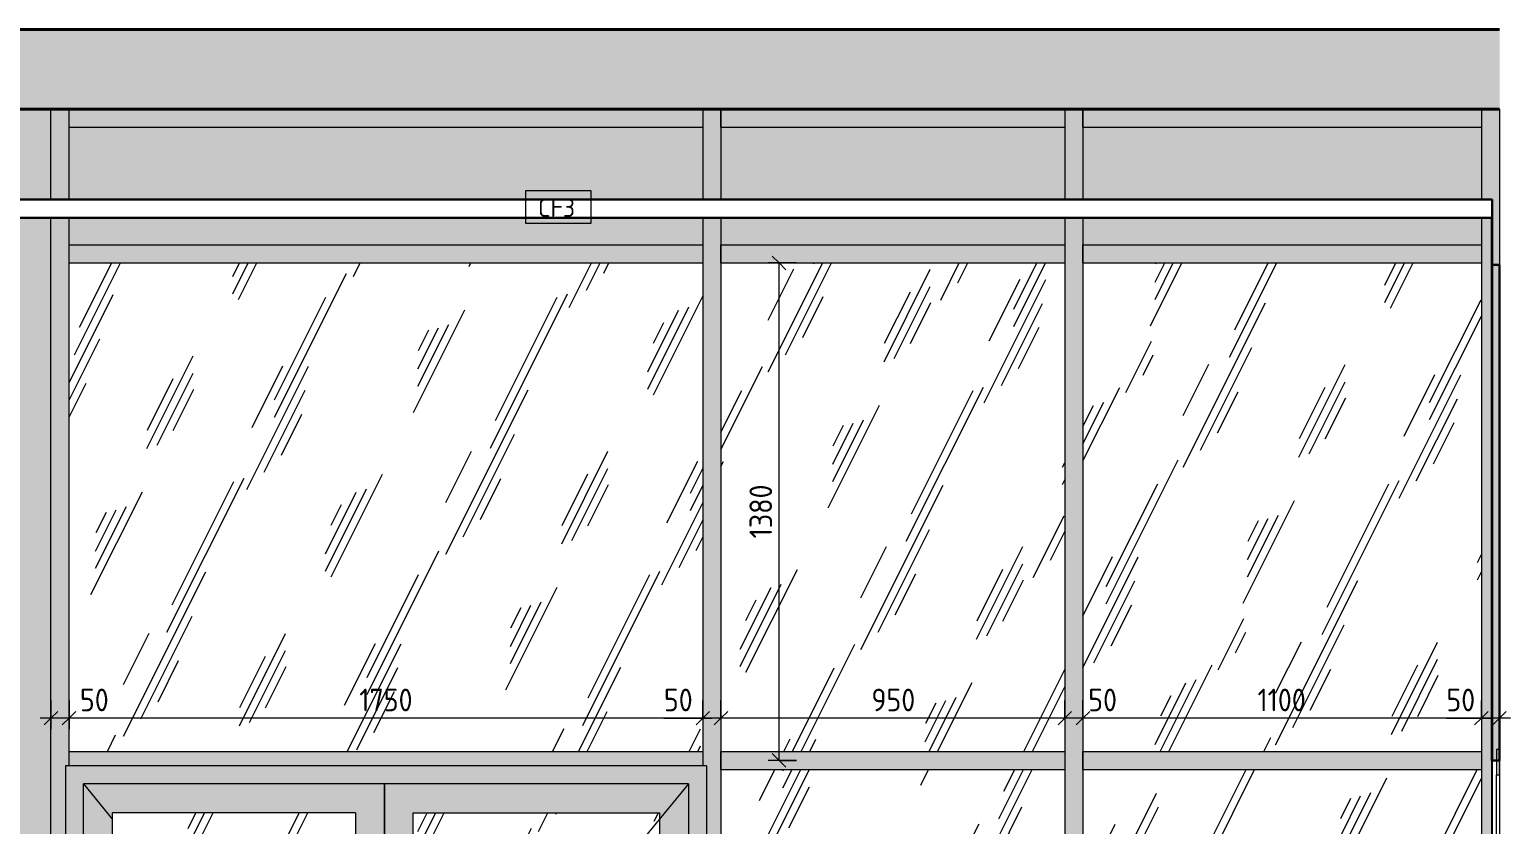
# Model space of a CAD drawing. Header units: millimetres. Extents: x 855 to 84199, y -1987 to 21700.
# Drawn here: x 62152 to 66243, y 1923 to 4120 of the extents above; entities that cross this region are included whole.
import ezdxf

# ---------------------------------------------------------------- set-up
doc = ezdxf.new("R2010")
doc.units = ezdxf.units.MM
for name, color, linetype, lineweight in [('A-ANNO-DIMS', 7, 'Continuous', 9), ('A-ANNO-DIMS-25', 7, 'Continuous', 9), ('A-CLNG-IDEN', 7, 'Continuous', 9), ('A-DOOR', 7, 'Continuous', 9), ('A-DOOR-FRAM-1', 7, 'Continuous', 9), ('A-DOOR-FRAM-2', 7, 'Continuous', 18), ('A-GLAZ-CURT', 7, 'Continuous', 9), ('A-GLAZ-CWMG', 7, 'Continuous', 9), ('A-WALL-PATT', 7, 'Continuous', 9), ('I-WALL', 7, 'Continuous', 9)]:
    doc.layers.add(name, color=color, linetype=linetype, lineweight=lineweight)
for name, color, linetype, lineweight, true_color in [('A-CLNG-FNSH-1', 7, 'Continuous', 30, 0x3c3c3c), ('A-DOOR-GLAZ', 7, 'Continuous', 9, 0x8080ff), ('A-FLOR-1', 7, 'Continuous', 9, 0x787878), ('A-FLOR-FNSH-1', 7, 'Continuous', 40, 0x3c3c3c), ('A-WALL-4', 7, 'Continuous', 30, 0x3c3c3c), ('A-WALL-FNSH-3', 7, 'Continuous', 30, 0x3c3c3c), ('I-WALL-1', 7, 'Continuous', 9, 0x787878)]:
    doc.layers.add(name, color=color, linetype=linetype, lineweight=lineweight, true_color=true_color)
doc.styles.add('GOST Common_6', font='GOST_Common.ttf', dxfattribs={"height": 50})
doc.styles.add('ISOCPEUR_2', font='isocpeur.ttf', dxfattribs={"width": 0.9, "height": 62.5})
doc.dimstyles.new('ISO-2_5_0_9К_БОЛЬШОЙ_1', dxfattribs={"dimscale": 304.8, "dimtxt": 62.248823, "dimasz": 0.123031, "dimexe": 0.098425, "dimexo": 0.246063, "dimgap": 0, "dimtad": 1, "dimdec": 0, "dimrnd": 10, "dimzin": 0, "dimdsep": 46, "dimtxsty": 'ISOCPEUR_2', "dimblk1": 'OBLIQUE', "dimblk2": 'OBLIQUE', "dimsah": 1, "dimcen": 0.09, "dimdle": 0.098425, "dimazin": 0, "dimtfac": 1, "dimtdec": 4, "dimtix": 1, "dimtmove": 0, "dimatfit": 3, "dimfxl": 1, "dimtvp": 1, "dimtolj": 1, "dimtzin": 0, "dimarcsym": 2})
doc.dimstyles.new('ISO-2_5_0_9К_БОЛЬШОЙ_2', dxfattribs={"dimscale": 304.8, "dimtxt": 62.248823, "dimasz": 0.123031, "dimexe": 0.098425, "dimexo": 0.246063, "dimgap": 0, "dimtad": 1, "dimdec": 0, "dimrnd": 10, "dimzin": 0, "dimdsep": 46, "dimtxsty": 'ISOCPEUR_2', "dimblk1": 'OBLIQUE', "dimblk2": 'OBLIQUE', "dimsah": 1, "dimcen": 0.09, "dimdle": 0.098425, "dimazin": 0, "dimtfac": 1, "dimtdec": 4, "dimtix": 1, "dimtmove": 1, "dimatfit": 3, "dimfxl": 1, "dimtvp": 1, "dimtolj": 1, "dimtzin": 0, "dimarcsym": 2})
pattern_1 = [(63.435, (-104431.4, 31.75), (-255.58, 766.75), [317.5, -190.5, 317.5, -190.5, -403.903]), (63.435, (-104431.4, 31.75), (-255.58, 766.75), [-1016, 127, -276.9]), (63.435, (-104447.3, 47.6), (-255.58, 766.75), [254, -317.5, 190.5, -190.5, -467.403]), (63.435, (-104447.3, 47.6), (-255.58, 766.75), [-952.5, 222.25, -245.15]), (63.435, (-104447.3, 95.25), (-255.58, 766.75), [190.5, -381, 127, -190.5, -530.903]), (63.435, (-104447.3, 95.25), (-255.58, 766.75), [-889, 285.75, -245.15]), (63.435, (-104399.65, 47.6), (-255.58, 766.75), [190.5, -381, 158.75, -6404.65]), (63.435, (-104352, 95.25), (-255.58, 766.75), [95.25, -476.25, 63.5, -6499.9]), (63.435, (-104431.4, 174.6), (-255.58, 766.75), [63.5, -476.25, 63.5, -254, -562.653]), (63.435, (-104431.4, 174.6), (-255.58, 766.75), [-857.25, 158.75, -403.9]), (63.435, (-104145.65, 127), (-255.58, 766.75), [317.5, -476.25, 381, -251.5]), (63.435, (-104145.65, 79.4), (-255.58, 766.75), [444.5, -317.5, 476.25, -188]), (63.435, (-104113.9, 95.25), (-255.58, 766.75), [508, -254, 381, -276.9]), (63.435, (-104066.3, 142.9), (-255.58, 766.75), [317.5, -444.5, 254, -403.9]), (63.435, (-104113.9, 238.1), (-255.58, 766.75), [158.75, -635, 190.5, -435.65]), (63.435, (-104018.65, 190.5), (-255.58, 766.75), [127, -635, 127, -530.9])]

# ---------------------------------------------------------------- blocks, each defined once
blk = doc.blocks.new('110_Дверь_СКБ_1Ст_Внутренняя1 - Д-4 1100x2100h_су мгн-31800557-Развертка 1_60-3')
at = {"layer": 'A-DOOR-FRAM-1'}
for p, q in [((-101406, 2), (-101406, 2060)), ((-101398, 2050), (-101398, 14))]:
    blk.add_line(p, q, dxfattribs=at)
at = {"layer": 'A-DOOR-FRAM-2'}
for p, q in [((-101406, 2130), (-101406, 2060)), ((-101398, 2130), (-101406, 2130)), ((-101398, 2060), (-101398, 2130)), ((-101397.7, 2100), (-101398, 2100)), ((-101398, 2100), (-101398, 2050)), ((-101406, 2060), (-101398, 2060)), ((-101398, 2050), (-101397.7, 2050)), ((-101397.7, 14), (-101398, 14)), ((-101398, 14), (-101398, 0)), ((-101398, 0), (-101397.7, 0))]:
    blk.add_line(p, q, dxfattribs=at)
blk = doc.blocks.new('Дверь_Витражная_остекление_ - ВВ-11 остекление-32352627-Развертка 1_60-3')
at = {"layer": 'A-DOOR'}
blk.add_hatch(color=256, dxfattribs=at).paths.add_polyline_path([(-105310, 0), (-105310, 2035), (-103639, 2035), (-103639, 0), (-103589, 0), (-103589, 2085), (-105360, 2085), (-105360, 0), (-105350, 0)])
h = blk.add_hatch(color=256, dxfattribs=at)
h.paths.add_polyline_path([(-105230, 0), (-105216.2, 0), (-105216.2, 2), (-104479, 2), (-104479, 2035), (-105310, 2035), (-105310, 0)])
h.paths.add_polyline_path([(-104983.6, 150), (-105230, 150), (-105230, 1955), (-104559, 1955), (-104559, 150), (-104727.5, 150)])
h.paths.add_polyline_path([(-104533.1, 770), (-104539, 770), (-104539, 820), (-104534, 820), (-104534, 1177.5), (-104539, 1177.5), (-104539, 1227.5), (-104499, 1227.5), (-104499, 1177.5), (-104504, 1177.5), (-104504, 820), (-104499, 820), (-104499, 770), (-104532.7, 770)])
h = blk.add_hatch(color=256, dxfattribs=at)
h.paths.add_polyline_path([(-103639, 0), (-103639, 2035), (-104479, 2035), (-104479, 2), (-103658, 2), (-103658, 0)])
h.paths.add_polyline_path([(-104399, 150), (-104399, 1955), (-103719, 1955), (-103719, 150), (-104215.2, 150)])
h.paths.add_polyline_path([(-104439, 770), (-104459, 770), (-104459, 820), (-104454, 820), (-104454, 1177.5), (-104459, 1177.5), (-104459, 1227.5), (-104419, 1227.5), (-104419, 1177.5), (-104424, 1177.5), (-104424, 820), (-104419, 820), (-104419, 770), (-104433.8, 770)])
h = blk.add_hatch(dxfattribs=at)
h.set_pattern_fill('FP_32', color=256, style=0, pattern_type=2)
h.set_pattern_definition(pattern_1)
h.paths.add_polyline_path([(-104983.6, 150), (-104559, 150), (-104559, 1955), (-105230, 1955), (-105230, 150)])
h = blk.add_hatch(dxfattribs=at)
h.set_pattern_fill('FP_32', color=256, style=0, pattern_type=2)
h.set_pattern_definition(pattern_1)
h.paths.add_polyline_path([(-104215.2, 150), (-103719, 150), (-103719, 1955), (-104399, 1955), (-104399, 150)])
for p, q in [((-105360, 2085), (-105360, 0)), ((-103589, 2085), (-105360, 2085)), ((-103589, 2085), (-103589, 0)), ((-105310, 0), (-105310, 2035)), ((-104479, 2035), (-105310, 2035)), ((-105310, 2035), (-105230, 1937)), ((-104479, 2035), (-104479, 2)), ((-103639, 2035), (-104479, 2035)), ((-104479, 2), (-104479, 2035)), ((-103639, 2035), (-104424, 1084.1)), ((-103639, 2035), (-103639, 0)), ((-104399, 150), (-104399, 1955)), ((-104399, 1955), (-103719, 1955)), ((-103719, 1955), (-103719, 150)), ((-104539, 1227.5), (-104539, 1200)), ((-104539, 1227.5), (-104499, 1227.5)), ((-104499, 1200), (-104499, 1227.5)), ((-104459, 1227.5), (-104459, 1200)), ((-104419, 1227.5), (-104459, 1227.5)), ((-104419, 1200), (-104419, 1227.5)), ((-104499, 1200), (-104539, 1200)), ((-104539, 1200), (-104539, 1177.5)), ((-104534, 1200), (-104534, 800)), ((-104504, 800), (-104504, 1200)), ((-104499, 1177.5), (-104499, 1200)), ((-104419, 1200), (-104459, 1200)), ((-104459, 1200), (-104459, 1177.5)), ((-104454, 1200), (-104454, 800)), ((-104424, 800), (-104424, 1200)), ((-104419, 1177.5), (-104419, 1200)), ((-104539, 1177.5), (-104534, 1177.5)), ((-104504, 1177.5), (-104499, 1177.5)), ((-104459, 1177.5), (-104454, 1177.5)), ((-104424, 1177.5), (-104419, 1177.5)), ((-104559, 1115.5), (-104534, 1084.8)), ((-104504, 1048.1), (-104479, 1017.5)), ((-104454, 1047.8), (-104479, 1017.5)), ((-104479, 1017.5), (-104504, 986.9)), ((-104479, 1017.5), (-104454, 987.2)), ((-104534, 950.2), (-104559, 919.5)), ((-104424, 950.9), (-103639, 0)), ((-104539, 797.5), (-104539, 820)), ((-104539, 820), (-104534, 820)), ((-104504, 820), (-104499, 820)), ((-104499, 820), (-104499, 797.5)), ((-104459, 797.5), (-104459, 820)), ((-104459, 820), (-104454, 820)), ((-104424, 820), (-104419, 820)), ((-104419, 820), (-104419, 797.5)), ((-104539, 797.5), (-104539, 770)), ((-104539, 797.5), (-104499, 797.5)), ((-104504, 800), (-104534, 800)), ((-104499, 770), (-104499, 797.5)), ((-104459, 797.5), (-104459, 770)), ((-104459, 797.5), (-104419, 797.5)), ((-104424, 800), (-104454, 800)), ((-104419, 770), (-104419, 797.5)), ((-104499, 770), (-104539, 770)), ((-104419, 770), (-104459, 770)), ((-105187.5, 150), (-105310, 0)), ((-103719, 150), (-104399, 150))]:
    blk.add_line(p, q, dxfattribs=at)
at = {"layer": 'A-DOOR-GLAZ'}
for p, q in [((-104559, 1955), (-105230, 1955)), ((-105230, 150), (-105230, 1955)), ((-104559, 1955), (-104559, 150)), ((-104559, 150), (-105230, 150))]:
    blk.add_line(p, q, dxfattribs=at)
blk = doc.blocks.new('Прямоугольный импост - Импост структурный с накладкой - 160мм Темный-32352611-Развертка 1_60-3')
at = {"layer": 'A-GLAZ-CWMG'}
blk.add_hatch(color=256, dxfattribs=at).paths.add_polyline_path([(-102548.999961, 3850), (-101447.999961, 3850), (-101447.999961, 3900), (-102548.999961, 3900), (-102548.999961, 3860)])
for p, q in [((-102548.999961, 3850), (-102548.999961, 3900)), ((-101447.999961, 3900), (-101447.999961, 3850)), ((-102548.999961, 3850), (-101447.999961, 3850))]:
    blk.add_line(p, q, dxfattribs=at)
blk = doc.blocks.new('Прямоугольный импост - Импост структурный с накладкой - 160мм Темный-30756008-Развертка 1_60-3')
at = {"layer": 'A-GLAZ-CWMG'}
blk.add_hatch(color=256, dxfattribs=at).paths.add_polyline_path([(-101437.999961, 2), (-101433.999961, 2), (-101433.999961, 100), (-101418.999961, 100), (-101418.999961, 859), (-101429.999961, 859), (-101429.999961, 941), (-101418.999961, 941), (-101418.999961, 2100), (-101447.999961, 2100), (-101447.999961, 2)])
blk.add_line((-101447.999961, 2100), (-101447.999961, 2), dxfattribs=at)
blk = doc.blocks.new('Прямоугольный импост - Импост структурный с накладкой - 160мм Темный-32352606-Развертка 1_60-3')
at = {"layer": 'A-GLAZ-CWMG'}
h = blk.add_hatch(color=256, dxfattribs=at)
h.paths.add_polyline_path([(-105360, 3500), (-105350, 3500), (-105350, 3600), (-105400, 3600), (-105400, 3500)])
h.paths.add_polyline_path([(-105350, 3650), (-105350, 3900), (-105400, 3900), (-105400, 3650), (-105360, 3650)])
for p, q in [((-105350, 3650), (-105350, 3900)), ((-105350, 3500), (-105350, 3600))]:
    blk.add_line(p, q, dxfattribs=at)
blk = doc.blocks.new('Системная панель - Стекло - 40мм-32352622-Развертка 1_60-3')
at = {"layer": 'A-GLAZ-CURT'}
h = blk.add_hatch(dxfattribs=at)
h.set_pattern_fill('FP_32', color=256, style=0, pattern_type=2)
h.set_pattern_definition(pattern_1)
h.paths.add_polyline_path([(-102599, 50), (-102599, 2075), (-103549, 2075), (-103549, 50), (-103446.8, 50)])
blk = doc.blocks.new('Прямоугольный импост - Импост структурный с накладкой - 160мм Темный-32352617-Развертка 1_60-3')
at = {"layer": 'A-GLAZ-CWMG'}
blk.add_hatch(color=256, dxfattribs=at).paths.add_polyline_path([(-105350, 3850), (-103598.999961, 3850), (-103598.999961, 3900), (-105350, 3900), (-105350, 3860)])
for p, q in [((-105350, 3850), (-105350, 3900)), ((-103598.999961, 3900), (-103598.999961, 3850)), ((-105350, 3850), (-103598.999961, 3850))]:
    blk.add_line(p, q, dxfattribs=at)
blk = doc.blocks.new('Прямоугольный импост - Импост структурный с накладкой - 160мм Темный-30755591-Развертка 1_60-3')
at = {"layer": 'A-GLAZ-CWMG'}
blk.add_hatch(color=256, dxfattribs=at).paths.add_polyline_path([(-103588.999961, 0), (-103548.999961, 0), (-103548.999961, 2100), (-103598.999961, 2100), (-103598.999961, 2085), (-103588.999961, 2085), (-103588.999961, 150)])
for p, q in [((-103598.999961, 2100), (-103598.999961, 2085)), ((-103548.999961, 2100), (-103548.999961, 0))]:
    blk.add_line(p, q, dxfattribs=at)
blk = doc.blocks.new('Системная панель - Стекло - 40мм-32352614-Развертка 1_60-3')
at = {"layer": 'A-GLAZ-CURT'}
h = blk.add_hatch(dxfattribs=at)
h.set_pattern_fill('FP_32', color=256, style=0, pattern_type=2)
h.set_pattern_definition(pattern_1)
h.paths.add_polyline_path([(-102549, 50), (-101448, 50), (-101448, 2075), (-102549, 2075), (-102549, 2059.8)])
blk = doc.blocks.new('Прямоугольный импост - Импост структурный с накладкой - 160мм Темный-32352619-Развертка 1_60-3')
at = {"layer": 'A-GLAZ-CWMG'}
blk.add_hatch(color=256, dxfattribs=at).paths.add_polyline_path([(-103446.8, 3850), (-102599, 3850), (-102599, 3900), (-103549, 3900), (-103549, 3850)])
for p, q in [((-103549, 3850), (-103549, 3900)), ((-102599, 3900), (-102599, 3850)), ((-103549, 3850), (-102599, 3850))]:
    blk.add_line(p, q, dxfattribs=at)
blk = doc.blocks.new('Прямоугольный импост - Импост структурный с накладкой - 160мм Темный-V9-Развертка 1_60-3')
at = {"layer": 'A-GLAZ-CWMG'}
blk.add_hatch(color=256, dxfattribs=at).paths.add_polyline_path([(-102598.999961, 0), (-102548.999961, 0), (-102548.999961, 2100), (-102598.999961, 2100), (-102598.999961, 40)])
for p, q in [((-102598.999961, 2100), (-102598.999961, 0)), ((-102548.999961, 2100), (-102548.999961, 0))]:
    blk.add_line(p, q, dxfattribs=at)
blk = doc.blocks.new('Системная панель - Стекло - 40мм-32352623-Развертка 1_60-3')
at = {"layer": 'A-GLAZ-CURT'}
h = blk.add_hatch(dxfattribs=at)
h.set_pattern_fill('FP_32', color=256, style=0, pattern_type=2)
h.set_pattern_definition(pattern_1)
h.paths.add_polyline_path([(-105350, 2125), (-103599, 2125), (-103599, 3475), (-105350, 3475), (-105350, 3089.9)])
blk = doc.blocks.new('Системная панель - Стекло - 40мм-32352624-Развертка 1_60-3')
at = {"layer": 'A-GLAZ-CURT'}
h = blk.add_hatch(dxfattribs=at)
h.set_pattern_fill('FP_32', color=256, style=0, pattern_type=2)
h.set_pattern_definition(pattern_1)
h.paths.add_polyline_path([(-102599, 2125), (-102599, 3475), (-103549, 3475), (-103549, 2125), (-103446.8, 2125)])
blk = doc.blocks.new('Системная панель - Стекло - 40мм-32352615-Развертка 1_60-3')
at = {"layer": 'A-GLAZ-CURT'}
h = blk.add_hatch(dxfattribs=at)
h.set_pattern_fill('FP_32', color=256, style=0, pattern_type=2)
h.set_pattern_definition(pattern_1)
h.paths.add_polyline_path([(-101447.999961, 2125), (-101447.999961, 3475), (-102548.999961, 3475), (-102548.999961, 2125)])
blk = doc.blocks.new('Прямоугольный импост - Импост структурный с накладкой - 160мм Темный-V13-Развертка 1_60-3')
at = {"layer": 'A-GLAZ-CWMG'}
h = blk.add_hatch(color=256, dxfattribs=at)
h.paths.add_polyline_path([(-101419, 2100), (-101419, 3500), (-101448, 3500), (-101448, 2100), (-101438, 2100)])
h.paths.add_polyline_path([(-101418, 3470), (-101398, 3470), (-101398, 3500), (-101418, 3500), (-101418, 3497.5)])
blk.add_line((-101448, 3500), (-101448, 2100), dxfattribs=at)
blk = doc.blocks.new('Прямоугольный импост - Импост структурный с накладкой - 160мм Темный-32348142-Развертка 1_60-3')
at = {"layer": 'A-GLAZ-CWMG'}
blk.add_hatch(color=256, dxfattribs=at).paths.add_polyline_path([(-105400, 0), (-105360, 0), (-105360, 2085), (-105350, 2085), (-105350, 2100), (-105400, 2100), (-105400, 100)])
blk.add_line((-105350, 2085), (-105350, 2100), dxfattribs=at)
blk = doc.blocks.new('Прямоугольный импост - Импост структурный с накладкой - 160мм Темный-32352620-Развертка 1_60-3')
at = {"layer": 'A-GLAZ-CWMG'}
blk.add_hatch(color=256, dxfattribs=at).paths.add_polyline_path([(-103598.999961, 2085), (-103598.999961, 2125), (-105350, 2125), (-105350, 2085), (-103638.999961, 2085)])
for p, q in [((-105350, 2085), (-105350, 2125)), ((-105350, 2125), (-103598.999961, 2125)), ((-103598.999961, 2125), (-103598.999961, 2085))]:
    blk.add_line(p, q, dxfattribs=at)
blk = doc.blocks.new('Прямоугольный импост - Импост структурный с накладкой - 160мм Темный-32352621-Развертка 1_60-3')
at = {"layer": 'A-GLAZ-CWMG'}
blk.add_hatch(color=256, dxfattribs=at).paths.add_polyline_path([(-102599, 2075), (-102599, 2125), (-103549, 2125), (-103549, 2075), (-103446.8, 2075)])
for p, q in [((-103549, 2075), (-103549, 2125)), ((-103549, 2125), (-102599, 2125)), ((-102599, 2125), (-102599, 2075)), ((-103549, 2075), (-102599, 2075))]:
    blk.add_line(p, q, dxfattribs=at)
blk = doc.blocks.new('Прямоугольный импост - Импост структурный с накладкой - 160мм Темный-32352613-Развертка 1_60-3')
at = {"layer": 'A-GLAZ-CWMG'}
blk.add_hatch(color=256, dxfattribs=at).paths.add_polyline_path([(-101447.999961, 2075), (-101447.999961, 2125), (-102548.999961, 2125), (-102548.999961, 2075)])
for p, q in [((-102548.999961, 2075), (-102548.999961, 2125)), ((-102548.999961, 2125), (-101447.999961, 2125)), ((-101447.999961, 2125), (-101447.999961, 2075)), ((-102548.999961, 2075), (-101447.999961, 2075))]:
    blk.add_line(p, q, dxfattribs=at)
blk = doc.blocks.new('Прямоугольный импост - Импост структурный с накладкой - 160мм Темный-32352604-Развертка 1_60-3')
at = {"layer": 'A-GLAZ-CWMG'}
blk.add_hatch(color=256, dxfattribs=at).paths.add_polyline_path([(-113795.4, 2100), (-113795.4, 3500), (-113845.4, 3500), (-113845.4, 2100), (-113805.4, 2100)])
for p, q in [((-113845.4, 3500), (-113845.4, 2100)), ((-113795.4, 3500), (-113795.4, 2100))]:
    blk.add_line(p, q, dxfattribs=at)
blk = doc.blocks.new('Системная панель - Сэндвич - 40мм-32352625-Развертка 1_60-3')
at = {"layer": 'A-GLAZ-CURT'}
h = blk.add_hatch(color=256, dxfattribs=at)
h.paths.add_polyline_path([(-105350, 3525), (-103598.999961, 3525), (-103598.999961, 3600), (-105350, 3600)])
h.paths.add_polyline_path([(-105350, 3650), (-103598.999961, 3650), (-103598.999961, 3850), (-105350, 3850)])
blk = doc.blocks.new('Системная панель - Сэндвич - 40мм-32352626-Развертка 1_60-3')
at = {"layer": 'A-GLAZ-CURT'}
h = blk.add_hatch(color=256, dxfattribs=at)
h.paths.add_polyline_path([(-103549, 3525), (-102599, 3525), (-102599, 3600), (-103549, 3600)])
h.paths.add_polyline_path([(-103446.8, 3650), (-102599, 3650), (-102599, 3850), (-103549, 3850), (-103549, 3650)])
blk = doc.blocks.new('Системная панель - Сэндвич - 40мм-32352616-Развертка 1_60-3')
at = {"layer": 'A-GLAZ-CURT'}
h = blk.add_hatch(color=256, dxfattribs=at)
h.paths.add_polyline_path([(-101447.999961, 3525), (-101447.999961, 3600), (-102548.999961, 3600), (-102548.999961, 3525)])
h.paths.add_polyline_path([(-102548.999961, 3650), (-101447.999961, 3650), (-101447.999961, 3850), (-102548.999961, 3850)])
blk = doc.blocks.new('Прямоугольный импост - Импост структурный с накладкой - 160мм Темный-32352608-Развертка 1_60-3')
at = {"layer": 'A-GLAZ-CWMG'}
h = blk.add_hatch(color=256, dxfattribs=at)
h.paths.add_polyline_path([(-101397.999961, 3500), (-101397.999961, 3900), (-101447.999961, 3900), (-101447.999961, 3650), (-101417.999961, 3650), (-101417.999961, 3500)])
h.paths.add_polyline_path([(-101447.999961, 3500), (-101418.999961, 3500), (-101418.999961, 3600), (-101447.999961, 3600), (-101447.999961, 3515)])
for p, q in [((-101447.999961, 3900), (-101447.999961, 3650)), ((-101447.999961, 3600), (-101447.999961, 3500))]:
    blk.add_line(p, q, dxfattribs=at)
blk = doc.blocks.new('Прямоугольный импост - Импост структурный с накладкой - 160мм Темный-32352609-Развертка 1_60-3')
at = {"layer": 'A-GLAZ-CWMG'}
blk.add_hatch(color=256, dxfattribs=at).paths.add_polyline_path([(-105350, 2100), (-105350, 3500), (-105400, 3500), (-105400, 2100), (-105360, 2100)])
blk.add_line((-105350, 2100), (-105350, 3500), dxfattribs=at)
blk = doc.blocks.new('Прямоугольный импост - Импост структурный с накладкой - 160мм Темный-V14-Развертка 1_60-3')
at = {"layer": 'A-GLAZ-CWMG'}
blk.add_hatch(color=256, dxfattribs=at).paths.add_polyline_path([(-103598.999961, 3475), (-103598.999961, 3525), (-105350, 3525), (-105350, 3475)])
for p, q in [((-105350, 3475), (-105350, 3525)), ((-105350, 3525), (-103598.999961, 3525)), ((-103598.999961, 3525), (-103598.999961, 3475)), ((-105350, 3475), (-103598.999961, 3475))]:
    blk.add_line(p, q, dxfattribs=at)
blk = doc.blocks.new('Прямоугольный импост - Импост структурный с накладкой - 160мм Темный-32352605-Развертка 1_60-3')
at = {"layer": 'A-GLAZ-CWMG'}
h = blk.add_hatch(color=256, dxfattribs=at)
h.paths.add_polyline_path([(-103588.999961, 3500), (-103548.999961, 3500), (-103548.999961, 3600), (-103598.999961, 3600), (-103598.999961, 3500)])
h.paths.add_polyline_path([(-103548.999961, 3650), (-103548.999961, 3900), (-103598.999961, 3900), (-103598.999961, 3650), (-103558.999961, 3650)])
for p, q in [((-103598.999961, 3900), (-103598.999961, 3650)), ((-103548.999961, 3900), (-103548.999961, 3650)), ((-103598.999961, 3600), (-103598.999961, 3500)), ((-103548.999961, 3600), (-103548.999961, 3500))]:
    blk.add_line(p, q, dxfattribs=at)
blk = doc.blocks.new('М_потолков - Марка_ Имя типа-25382930-Развертка 1_60-3')
at = {"layer": 'A-CLNG-IDEN'}
for p, q in [((-116905.6, 3654.6), (-117086.8, 3654.6)), ((-117086.8, 3654.6), (-117086.8, 3565.2)), ((-116905.6, 3565.2), (-116905.6, 3654.6)), ((-117086.8, 3565.2), (-116905.6, 3565.2))]:
    blk.add_line(p, q, dxfattribs=at)
blk = doc.blocks.new('DIMBLOCK69-Развертка 1_60-3')
at = {"layer": 'A-ANNO-DIMS-25', "lineweight": 20}
for p, q in [((64222.3, 3475), (64203.5, 3493.8)), ((64222.3, 3475), (64241, 3456.2)), ((64222.3, 2100), (64203.5, 2118.8)), ((64222.3, 2100), (64241, 2081.2))]:
    blk.add_line(p, q, dxfattribs=at)
at = {"layer": 'A-ANNO-DIMS-25'}
for p, q in [((64270.7, 3475), (64192.3, 3475)), ((64222.3, 2100), (64222.3, 3475)), ((64222.3, 3475), (64270.7, 3475)), ((64270.7, 2100), (64192.3, 2100)), ((64222.3, 2100), (64270.7, 2100))]:
    blk.add_line(p, q, dxfattribs=at)
at = {"layer": 'A-ANNO-DIMS-25', "color": 0, "insert": (64140.6, 2713.9), "char_height": 62.5, "width": 176.691, "attachment_point": 1, "rotation": 90, "line_spacing_factor": 1.149209, "style": 'ISOCPEUR_2'}
blk.add_mtext('1380', dxfattribs=at)
blk = doc.blocks.new('_Oblique')
at = {"color": 0, "linetype": 'ByBlock', "lineweight": -2}
blk.add_line((-0.5, -0.5), (0.5, 0.5), dxfattribs=at)
blk = doc.blocks.new('DIMBLOCK83-Развертка 1_60-3')
at = {"layer": 'A-ANNO-DIMS-25'}
for p, q in [((66162.8, 2265.3), (66162.8, 2186.8)), ((66162.8, 2216.8), (66162.8, 2265.3)), ((66212.8, 2265.3), (66212.8, 2186.8)), ((66212.8, 2216.8), (66212.8, 2265.3)), ((66066, 2216.8), (66170, 2216.8)), ((66242.8, 2216.8), (66162.8, 2216.8)), ((66170, 2216.8), (66187.8, 2216.8))]:
    blk.add_line(p, q, dxfattribs=at)
at = {"layer": 'A-ANNO-DIMS-25', "lineweight": 20}
for p, q in [((66162.8, 2216.8), (66144.1, 2198)), ((66162.8, 2216.8), (66181.6, 2235.5)), ((66212.8, 2216.8), (66194.1, 2198)), ((66212.8, 2216.8), (66231.6, 2235.5))]:
    blk.add_line(p, q, dxfattribs=at)
at = {"layer": 'A-ANNO-DIMS-25', "color": 0, "insert": (66066, 2298.4), "char_height": 62.5, "width": 94.81, "attachment_point": 1, "line_spacing_factor": 1.149209, "style": 'ISOCPEUR_2'}
blk.add_mtext('50', dxfattribs=at)
blk = doc.blocks.new('DIMBLOCK84-Развертка 1_60-3')
at = {"layer": 'A-ANNO-DIMS-25'}
for p, q in [((65061.8, 2265.3), (65061.8, 2186.8)), ((65061.8, 2216.8), (65061.8, 2265.3)), ((66162.8, 2265.3), (66162.8, 2186.8)), ((66162.8, 2216.8), (66162.8, 2265.3)), ((66162.8, 2216.8), (65061.8, 2216.8))]:
    blk.add_line(p, q, dxfattribs=at)
at = {"layer": 'A-ANNO-DIMS-25', "lineweight": 20}
for p, q in [((65061.8, 2216.8), (65043.1, 2198)), ((65061.8, 2216.8), (65080.6, 2235.5)), ((66162.8, 2216.8), (66144.1, 2198)), ((66162.8, 2216.8), (66181.6, 2235.5))]:
    blk.add_line(p, q, dxfattribs=at)
at = {"layer": 'A-ANNO-DIMS-25', "color": 0, "insert": (65544.1, 2298.4), "char_height": 62.5, "width": 163.762, "attachment_point": 1, "line_spacing_factor": 1.149209, "style": 'ISOCPEUR_2'}
blk.add_mtext('1100', dxfattribs=at)
blk = doc.blocks.new('DIMBLOCK85-Развертка 1_60-3')
at = {"layer": 'A-ANNO-DIMS-25'}
for p, q in [((65011.8, 2265.3), (65011.8, 2186.8)), ((65011.8, 2216.8), (65011.8, 2265.3)), ((65061.8, 2265.3), (65061.8, 2186.8)), ((65061.8, 2216.8), (65061.8, 2265.3)), ((65061.8, 2216.8), (65011.8, 2216.8)), ((65051.5, 2216.8), (65036.8, 2216.8)), ((65155.6, 2216.8), (65051.5, 2216.8))]:
    blk.add_line(p, q, dxfattribs=at)
at = {"layer": 'A-ANNO-DIMS-25', "lineweight": 20}
for p, q in [((65011.8, 2216.8), (64993.1, 2198)), ((65011.8, 2216.8), (65030.6, 2235.5)), ((65061.8, 2216.8), (65043.1, 2198)), ((65061.8, 2216.8), (65080.6, 2235.5))]:
    blk.add_line(p, q, dxfattribs=at)
at = {"layer": 'A-ANNO-DIMS-25', "color": 0, "insert": (65076.5, 2298.4), "char_height": 62.5, "width": 94.81, "attachment_point": 1, "line_spacing_factor": 1.149209, "style": 'ISOCPEUR_2'}
blk.add_mtext('50', dxfattribs=at)
blk = doc.blocks.new('DIMBLOCK86-Развертка 1_60-3')
at = {"layer": 'A-ANNO-DIMS-25'}
for p, q in [((64061.8, 2265.3), (64061.8, 2186.8)), ((64061.8, 2216.8), (64061.8, 2265.3)), ((65011.8, 2265.3), (65011.8, 2186.8)), ((65011.8, 2216.8), (65011.8, 2265.3)), ((65011.8, 2216.8), (64061.8, 2216.8))]:
    blk.add_line(p, q, dxfattribs=at)
at = {"layer": 'A-ANNO-DIMS-25', "lineweight": 20}
for p, q in [((64061.8, 2216.8), (64043.1, 2198)), ((64061.8, 2216.8), (64080.6, 2235.5)), ((65011.8, 2216.8), (64993.1, 2198)), ((65011.8, 2216.8), (65030.6, 2235.5))]:
    blk.add_line(p, q, dxfattribs=at)
at = {"layer": 'A-ANNO-DIMS-25', "color": 0, "insert": (64477.6, 2298.4), "char_height": 62.5, "width": 142.215, "attachment_point": 1, "line_spacing_factor": 1.149209, "style": 'ISOCPEUR_2'}
blk.add_mtext('950', dxfattribs=at)
blk = doc.blocks.new('DIMBLOCK87-Развертка 1_60-3')
at = {"layer": 'A-ANNO-DIMS-25'}
for p, q in [((64011.8, 2265.3), (64011.8, 2186.8)), ((64011.8, 2216.8), (64011.8, 2265.3)), ((64061.8, 2265.3), (64061.8, 2186.8)), ((64061.8, 2216.8), (64061.8, 2265.3)), ((63904.2, 2216.8), (64008.3, 2216.8)), ((64008.3, 2216.8), (64036.8, 2216.8)), ((64061.8, 2216.8), (64011.8, 2216.8))]:
    blk.add_line(p, q, dxfattribs=at)
at = {"layer": 'A-ANNO-DIMS-25', "lineweight": 20}
for p, q in [((64011.8, 2216.8), (63993.1, 2198)), ((64011.8, 2216.8), (64030.6, 2235.5)), ((64061.8, 2216.8), (64043.1, 2198)), ((64061.8, 2216.8), (64080.6, 2235.5))]:
    blk.add_line(p, q, dxfattribs=at)
at = {"layer": 'A-ANNO-DIMS-25', "color": 0, "insert": (63904.2, 2298.4), "char_height": 62.5, "width": 94.81, "attachment_point": 1, "line_spacing_factor": 1.149209, "style": 'ISOCPEUR_2'}
blk.add_mtext('50', dxfattribs=at)
blk = doc.blocks.new('DIMBLOCK88-Развертка 1_60-3')
at = {"layer": 'A-ANNO-DIMS-25'}
for p, q in [((62260.8, 2265.3), (62260.8, 2186.8)), ((62260.8, 2216.8), (62260.8, 2265.3)), ((64011.8, 2265.3), (64011.8, 2186.8)), ((64011.8, 2216.8), (64011.8, 2265.3)), ((64011.8, 2216.8), (62260.8, 2216.8))]:
    blk.add_line(p, q, dxfattribs=at)
at = {"layer": 'A-ANNO-DIMS-25', "lineweight": 20}
for p, q in [((62260.8, 2216.8), (62242.1, 2198)), ((62260.8, 2216.8), (62279.6, 2235.5)), ((64011.8, 2216.8), (63993.1, 2198)), ((64011.8, 2216.8), (64030.6, 2235.5))]:
    blk.add_line(p, q, dxfattribs=at)
at = {"layer": 'A-ANNO-DIMS-25', "color": 0, "insert": (63062.7, 2298.4), "char_height": 62.5, "width": 176.691, "attachment_point": 1, "line_spacing_factor": 1.149209, "style": 'ISOCPEUR_2'}
blk.add_mtext('1750', dxfattribs=at)
blk = doc.blocks.new('DIMBLOCK89-Развертка 1_60-3')
at = {"layer": 'A-ANNO-DIMS-25'}
for p, q in [((62210.8, 2265.3), (62210.8, 2186.8)), ((62210.8, 2216.8), (62210.8, 2265.3)), ((62260.8, 2265.3), (62260.8, 2186.8)), ((62260.8, 2216.8), (62260.8, 2265.3)), ((62260.8, 2216.8), (62180.8, 2216.8)), ((62265.8, 2216.8), (62235.8, 2216.8)), ((62369.8, 2216.8), (62265.8, 2216.8))]:
    blk.add_line(p, q, dxfattribs=at)
at = {"layer": 'A-ANNO-DIMS-25', "lineweight": 20}
for p, q in [((62210.8, 2216.8), (62192.1, 2198)), ((62210.8, 2216.8), (62229.6, 2235.5)), ((62260.8, 2216.8), (62242.1, 2198)), ((62260.8, 2216.8), (62279.6, 2235.5))]:
    blk.add_line(p, q, dxfattribs=at)
at = {"layer": 'A-ANNO-DIMS-25', "color": 0, "insert": (62290.8, 2298.4), "char_height": 62.5, "width": 94.81, "attachment_point": 1, "line_spacing_factor": 1.149209, "style": 'ISOCPEUR_2'}
blk.add_mtext('50', dxfattribs=at)

msp = doc.modelspace()

# ---------------------------------------------------------------- hatches: boundary and pattern name
at = {"layer": 'A-FLOR-1'}
h = msp.add_hatch(dxfattribs=at)
h.set_pattern_fill('FP_31', color=256, style=0, pattern_type=2)
h.set_pattern_definition([(45, (63115.937, 0), (-14.25598, 14.25598), []), (45, (63130.193, 0), (-14.25598, 14.25598), [25.202, -5.04, 0.8382, -4.202])])
h.paths.add_polyline_path([(58016.8, 3900), (66213.2, 3900), (66213.2, 4120), (49820.4, 4120), (49820.4, 3900), (56992.2, 3900)])
at = {"layer": 'A-WALL-PATT'}
msp.add_hatch(color=256, dxfattribs=at).paths.add_polyline_path([(62115, 100), (62210.8, 100), (62210.8, 3600), (62081.8, 3600), (62081.8, 100), (62096.8, 100)])
at = {"layer": 'I-WALL'}
h = msp.add_hatch(color=256, dxfattribs=at)
h.paths.add_polyline_path([(66213.2, 3600), (66213.2, 3900), (66212.8, 3900), (66212.8, 3600)])
h.paths.add_polyline_path([(57780.8, 3650), (57780.8, 3650), (57780.8, 3900), (57760.8, 3900), (57760.8, 3650)])
h.paths.add_polyline_path([(62123.6, 3650), (62210.8, 3650), (62210.8, 3900), (62081.8, 3900), (62081.8, 3650), (62115, 3650)])
h.paths.add_polyline_path([(61036.7, 3650), (61539.8, 3650), (61539.8, 3900), (61000.8, 3900), (61000.8, 3650)])
at = {"layer": 'I-WALL-1'}
h = msp.add_hatch(dxfattribs=at)
h.set_pattern_fill('FP_33', color=256, style=0, pattern_type=2)
h.set_pattern_definition([(0, (63115.937, 0), (30.48, 7.62), [2.515, -20.345, 2.515, -20.345, -121.92]), (0, (63115.937, 0), (30.48, 7.62), [-45.72, 2.515, -43.205, 2.515, -20.345, -53.34]), (0, (63115.937, 0), (30.48, 7.62), [-114.3, 2.515, -12.725, 2.515, -35.585]), (120, (63127.367, 3.81), (-21.839114, 22.586454), [2.515, -20.345, 2.515, -20.345, -121.92]), (120, (63127.367, 3.81), (-21.839114, 22.586454), [-45.72, 2.515, -43.205, 2.515, -20.345, -53.34]), (120, (63127.367, 3.81), (-21.839114, 22.586454), [-114.3, 2.515, -12.725, 2.515, -35.585]), (240, (63131.177, 19.05), (-8.640886, -30.206454), [2.515, -20.345, 2.515, -20.345, -121.92]), (240, (63131.177, 19.05), (-8.640886, -30.206454), [-45.72, 2.515, -43.205, 2.515, -20.345, -53.34]), (240, (63131.177, 19.05), (-8.640886, -30.206454), [-114.3, 2.515, -12.725, 2.515, -35.585])])
h.paths.add_polyline_path([(66192.8, 2100), (66212.8, 2100), (66212.8, 3470), (66192.8, 3470), (66192.8, 2115)])

# ---------------------------------------------------------------- linework, layer by layer
at = {"layer": 'A-CLNG-FNSH-1'}
for p, q in [((66192.8, 3650), (62080.8, 3650)), ((66192.8, 3600), (66192.8, 3650)), ((62080.8, 3600), (66191.8, 3600))]:
    msp.add_line(p, q, dxfattribs=at)
at = {"layer": 'A-FLOR-FNSH-1'}
for p, q in [((66213.2, 4120), (49820.4, 4120)), ((49820.4, 3900), (66213.2, 3900))]:
    msp.add_line(p, q, dxfattribs=at)
at = {"layer": 'A-WALL-4'}
for p, q in [((66212.8, 3470), (66192.8, 3470)), ((66212.8, 2100), (66212.8, 3470)), ((66192.8, 2100), (66212.8, 2100))]:
    msp.add_line(p, q, dxfattribs=at)
at = {"layer": 'A-WALL-FNSH-3'}
for p, q in [((66192.8, 3600), (66191.8, 3600)), ((66191.8, 3600), (66191.8, 2100)), ((66192.8, 2100), (66192.8, 3600)), ((66191.8, 2100), (66192.8, 2100))]:
    msp.add_line(p, q, dxfattribs=at)
at = {"layer": 'I-WALL'}
for p, q in [((62210.8, 3650), (62210.8, 3900)), ((66212.8, 3900), (66212.8, 3470)), ((62210.8, 100), (62210.8, 3600)), ((66213.2, 3600), (66212.8, 3600)), ((66191.8, 2), (66191.8, 2100)), ((66192.8, 2100), (66192.8, 2)), ((66212.8, 2100), (66213.2, 2100))]:
    msp.add_line(p, q, dxfattribs=at)

# ---------------------------------------------------------------- block references
at = {"layer": 'A-CLNG-IDEN'}
msp.add_blockref('М_потолков - Марка_ Имя типа-25382930-Развертка 1_60-3', (180608.5, 20), dxfattribs=at)
at = {"layer": 'A-DOOR'}
msp.add_blockref('Дверь_Витражная_остекление_ - ВВ-11 остекление-32352627-Развертка 1_60-3', (167610.8, 0), dxfattribs=at)
at = {"layer": 'A-DOOR-FRAM-1'}
msp.add_blockref('110_Дверь_СКБ_1Ст_Внутренняя1 - Д-4 1100x2100h_су мгн-31800557-Развертка 1_60-3', (167610.8, 0), dxfattribs=at)
at = {"layer": 'A-GLAZ-CURT'}
for name in ['Системная панель - Сэндвич - 40мм-32352625-Развертка 1_60-3', 'Системная панель - Сэндвич - 40мм-32352626-Развертка 1_60-3', 'Системная панель - Сэндвич - 40мм-32352616-Развертка 1_60-3', 'Системная панель - Стекло - 40мм-32352623-Развертка 1_60-3', 'Системная панель - Стекло - 40мм-32352624-Развертка 1_60-3', 'Системная панель - Стекло - 40мм-32352615-Развертка 1_60-3', 'Системная панель - Стекло - 40мм-32352622-Развертка 1_60-3', 'Системная панель - Стекло - 40мм-32352614-Развертка 1_60-3']:
    msp.add_blockref(name, (167610.8, 0), dxfattribs=at)
at = {"layer": 'A-GLAZ-CWMG'}
for name, p in [('Прямоугольный импост - Импост структурный с накладкой - 160мм Темный-32352606-Развертка 1_60-3', (167610.8, 0)), ('Прямоугольный импост - Импост структурный с накладкой - 160мм Темный-32352617-Развертка 1_60-3', (167610.8, 0)), ('Прямоугольный импост - Импост структурный с накладкой - 160мм Темный-32352605-Развертка 1_60-3', (167610.8, 0)), ('Прямоугольный импост - Импост структурный с накладкой - 160мм Темный-32352619-Развертка 1_60-3', (167610.8, 0)), ('Прямоугольный импост - Импост структурный с накладкой - 160мм Темный-32352605-Развертка 1_60-3', (168610.8, 0)), ('Прямоугольный импост - Импост структурный с накладкой - 160мм Темный-32352611-Развертка 1_60-3', (167610.8, 0)), ('Прямоугольный импост - Импост структурный с накладкой - 160мм Темный-32352608-Развертка 1_60-3', (167610.8, 0)), ('Прямоугольный импост - Импост структурный с накладкой - 160мм Темный-V14-Развертка 1_60-3', (167610.8, 0)), ('Прямоугольный импост - Импост структурный с накладкой - 160мм Темный-32352621-Развертка 1_60-3', (167610.8, 1400)), ('Прямоугольный импост - Импост структурный с накладкой - 160мм Темный-32352613-Развертка 1_60-3', (167610.8, 1400)), ('Прямоугольный импост - Импост структурный с накладкой - 160мм Темный-32352609-Развертка 1_60-3', (167610.8, 0)), ('Прямоугольный импост - Импост структурный с накладкой - 160мм Темный-32352604-Развертка 1_60-3', (177857.3, 0)), ('Прямоугольный импост - Импост структурный с накладкой - 160мм Темный-32352604-Развертка 1_60-3', (178857.3, 0)), ('Прямоугольный импост - Импост структурный с накладкой - 160мм Темный-V13-Развертка 1_60-3', (167610.8, 0)), ('Прямоугольный импост - Импост структурный с накладкой - 160мм Темный-32348142-Развертка 1_60-3', (167610.8, 0)), ('Прямоугольный импост - Импост структурный с накладкой - 160мм Темный-32352620-Развертка 1_60-3', (167610.8, 0)), ('Прямоугольный импост - Импост структурный с накладкой - 160мм Темный-30755591-Развертка 1_60-3', (167610.8, 0)), ('Прямоугольный импост - Импост структурный с накладкой - 160мм Темный-32352621-Развертка 1_60-3', (167610.8, 0)), ('Прямоугольный импост - Импост структурный с накладкой - 160мм Темный-V9-Развертка 1_60-3', (167610.8, 0)), ('Прямоугольный импост - Импост структурный с накладкой - 160мм Темный-32352613-Развертка 1_60-3', (167610.8, 0)), ('Прямоугольный импост - Импост структурный с накладкой - 160мм Темный-30756008-Развертка 1_60-3', (167610.8, 0))]:
    msp.add_blockref(name, p, dxfattribs=at)

# ---------------------------------------------------------------- texts
at = {"layer": 'A-CLNG-IDEN', "insert": (63556.6, 3652.4), "char_height": 50, "width": 130.274, "attachment_point": 1, "style": 'GOST Common_6'}
msp.add_mtext('CF3', dxfattribs=at)

# ---------------------------------------------------------------- dimensions: what is measured, and where the dimension line sits
at = {"layer": 'A-ANNO-DIMS'}
dim = msp.add_linear_dim(base=(64222.3, 3475), p1=(64195.7, 2100), p2=(64195.7, 3475), angle=90, dimstyle='ISO-2_5_0_9К_БОЛЬШОЙ_1', override={"dimpost": '<>', "dimfxl": 1375}, dxfattribs=at)
dim.commit()
dim.dimension.update_dxf_attribs({"geometry": 'DIMBLOCK69-Развертка 1_60-3', "text_midpoint": (64191, 2787.5)})
for base, p1, p2, picture, middle in [((62210.8, 2216.8), (62260.8, 2190.3), (62210.8, 2190.3), 'DIMBLOCK89-Развертка 1_60-3', (62338.2, 2256.8)), ((64011.8, 2216.8), (64061.8, 2190.3), (64011.8, 2190.3), 'DIMBLOCK87-Развертка 1_60-3', (63951.7, 2256.8)), ((65011.8, 2216.8), (65061.8, 2190.3), (65011.8, 2190.3), 'DIMBLOCK85-Развертка 1_60-3', (65123.9, 2256.8)), ((66162.8, 2216.8), (66212.8, 2190.3), (66162.8, 2190.3), 'DIMBLOCK83-Развертка 1_60-3', (66113.4, 2256.8))]:
    dim = msp.add_linear_dim(base=base, p1=p1, p2=p2, dimstyle='ISO-2_5_0_9К_БОЛЬШОЙ_2', override={"dimpost": '<>', "dimfxl": 50}, dxfattribs=at)
    dim.commit()
    dim.dimension.update_dxf_attribs({"geometry": picture, "text_midpoint": middle, "dimtype": 160})
for base, p1, p2, override, picture, middle in [((62260.8, 2216.8), (64011.8, 2190.3), (62260.8, 2190.3), {"dimpost": '<>', "dimfxl": 1751.000039}, 'DIMBLOCK88-Развертка 1_60-3', (63136.3, 2248)), ((64061.8, 2216.8), (65011.8, 2190.3), (64061.8, 2190.3), {"dimpost": '<>', "dimfxl": 950}, 'DIMBLOCK86-Развертка 1_60-3', (64536.8, 2248)), ((65061.8, 2216.8), (66162.8, 2190.3), (65061.8, 2190.3), {"dimpost": '<>', "dimfxl": 1101}, 'DIMBLOCK84-Развертка 1_60-3', (65612.3, 2248))]:
    dim = msp.add_linear_dim(base=base, p1=p1, p2=p2, dimstyle='ISO-2_5_0_9К_БОЛЬШОЙ_1', override=override, dxfattribs=at)
    dim.commit()
    dim.dimension.update_dxf_attribs({"geometry": picture, "text_midpoint": middle})

doc.saveas('drawing.dxf')
